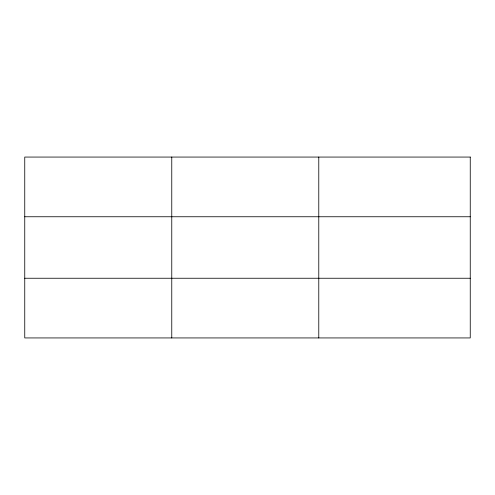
<?xml version="1.0" encoding="UTF-8"?>
<svg xmlns="http://www.w3.org/2000/svg" width="495" height="495" viewBox="0 0 495 495"><rect width="100%" height="100%" fill="white"/><g stroke="black" fill="none" stroke-linecap="round" stroke-linejoin="round"><path stroke-width="0.74" d="M171.765 157.064L171.765 337.936M318.78 157.064L318.78 337.936M24.75 216.754L470.25 216.754M24.75 278.246L470.25 278.246M470.25 157.064L470.25 337.936L24.75 337.936L24.75 157.064L470.25 157.064"/></g></svg>
